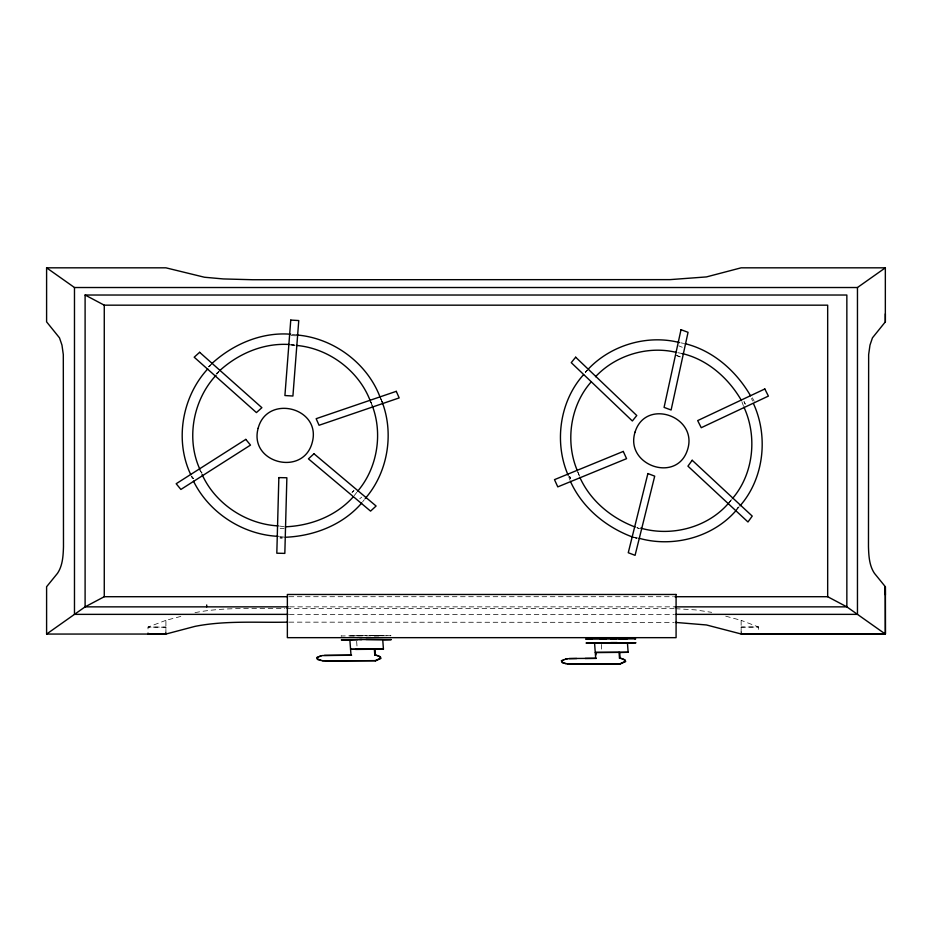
<?xml version="1.0" encoding="UTF-8"?>
<svg xmlns="http://www.w3.org/2000/svg" width="932" height="932" viewBox="0 0 932 932"><rect width="100%" height="100%" fill="white"/><g stroke="black" fill="none" stroke-linecap="round" stroke-linejoin="round"><path stroke-width="0.7" stroke-dasharray="4.66 3.5" d="M165.908 634.051L165.908 620.339L181.146 616.32M725.702 616.157L741.138 620.351L741.138 632.618L741.138 627.026L758.532 627.026L758.543 632.583M729.127 502.488L730.828 500.135M729.232 502.581L730.933 500.228M736.595 509.431L738.295 507.078M736.688 509.513L738.389 507.159M209.49 366.684L211.226 364.459M216.981 374.082L218.717 371.856M354.253 495.579L356.863 492.236M362.606 501.87L364.342 499.645M585.366 372.264L587.125 370.074M585.459 372.357L587.23 370.167M585.436 372.462L587.288 370.249M729.791 501.731L731.562 499.634M737.235 509.152L739.099 506.938M352.028 492.282L353.88 490.582M352.133 492.364L353.974 490.663M359.752 498.771L361.698 497.152M208.582 366.754L211.308 364.307M208.686 366.847L210.492 365.216M216.317 373.639L218.135 372.008M216.422 373.732L219.137 371.274M165.908 620.339L148.013 627.108L148.013 634.063M194.998 612.662C224.507 606.802 254.925 609.015 284.796 608.433M357.608 635.717L349.57 635.927L390.974 635.706L365.693 635.542M374.408 635.973L382.446 635.752L359.251 635.577M361.558 635.671L341.042 635.973L341.974 636.055M741.138 627.166L758.532 627.026L741.138 620.351M289.13 596.713L673.393 596.713M289.631 606.86L675.176 606.86M286.24 608.433L674.116 608.666M289.421 614.363L674.418 614.363M289.153 622.145L674.116 622.378M165.908 627.201L148.013 627.108L165.908 627.096L165.908 632.665M280.148 528.595L284.167 528.561M282.571 537.927L279.903 537.869L282.571 538.044M675.479 608.701L695.214 609.866L711.675 612.347M290.901 335.532L297.564 335.928M291.518 344.863L294.186 345.026M290.178 344.91L294.174 345.143M292.229 334.425L296.458 334.972M290.842 344.7L295.071 345.248M279.542 526.067L283.771 526.627M279.553 536.529L283.782 537.077M680.896 342.848L683.645 343.384M677.879 352.704L682.003 353.508M633.527 537.158L637.651 537.974M678.764 345.842L682.259 347.263M676.655 355.488L680.174 356.793M676.632 355.616L680.15 356.921M636.964 527.629L639.236 528.502M636.94 527.757L639.212 528.63M633.387 537.03L636.801 538.335M633.364 537.158L636.766 538.463M199.681 470.206L202.151 473.002M191.934 476.602L193.495 478.512M191.817 476.671L193.39 478.582M752.334 397.789L754.233 401.296M744.097 401.669L745.285 404.045M743.992 401.715L745.181 404.092M577.595 471.592L579.25 475.215M570.699 478.722L569.603 476.31L570.594 478.768M380.664 398.185L382.4 402.135M380.536 398.22L382.854 403.486M370.703 401.575L371.868 404.208M370.575 401.622L371.74 404.255M380.699 398.675L382.33 402.554M370.435 401.343L371.53 403.94M200.485 470.718L201.58 473.316M191.305 475.972L192.4 478.559M751.53 398.418L752.508 401.051M741.884 401.727L743.363 405.688M577.817 471.965L579.308 475.926M568.683 476.613L570.151 480.562M601.338 644.466L601.734 649.872M356.641 641.321L357.142 648.089"/><path stroke-width="1.4" d="M885.4 594.977L885.342 586.729L874.461 573.343C869.241 565.608 868.752 555.775 868.473 546.735L868.647 354.614L869.987 345.096L872.457 337.838L885.342 321.866L885.353 313.851M207.766 368.897C182.124 396.671 174.459 440.37 190.769 474.679M216.119 375.2C193.18 399.851 185.817 438.623 199.937 469.425M353.391 496.686C336.301 515.967 310.659 525.846 285.192 526.801M357.725 491.117C377.437 468.039 383.017 433.427 372.078 405.234M361.744 502.977C342.848 525.007 313.816 536.145 285.192 537.263M365.204 498.538C387.607 472.908 394.236 434.289 382.33 402.554M583.572 374.676C559.573 401.273 553.923 442.665 568.182 475.297M588.22 369.142C610.891 345.073 647.391 334.32 679.521 342.58M591.109 381.992C570.221 405.513 565.095 441.826 577.327 470.648M595.525 376.726C615.539 355.267 647.903 345.411 676.492 352.436M728.906 502.791C707.959 527.57 671.588 537.018 640.668 528.118M732.436 498.573C753.685 473.899 757.46 436.304 743.864 407.016M736.303 510.27C713.062 537.345 673.137 547.923 639.026 538.242M740.031 505.831C764.007 478.5 768.574 436.467 753.499 403.696M318.01 656.978L317.358 658.947L321.225 660.555M212.088 363.352C233.303 344.025 261.904 331.839 290.819 334.238M219.591 370.738C238.441 353.531 263.721 342.79 289.421 344.514M885.342 321.866L885.342 267.822L741.138 267.822L706.444 276.921L670.015 279.623L252.77 279.74L223.307 278.936L204.446 277.235L165.908 267.822L46.6 267.822L46.6 321.866L59.485 337.838L61.966 345.096L63.306 354.614L63.481 546.735C63.19 555.775 62.7 565.608 57.481 573.343L46.6 586.729L46.6 634.063L85.103 606.86L104.267 596.713L287.673 596.713M46.6 267.822L74.478 287.522L857.463 287.522L885.342 267.822M563.942 659.565L561.74 661.429L562.905 662.71M319.245 656.419L320.888 655.953M148.013 634.063L165.908 634.051L194.998 626.374C225.462 620.339 256.882 622.821 287.697 622.145M324.86 660.986L375.212 660.637L380.361 658.353L379.743 656.687L377.763 655.72M322.647 660.823L375.817 660.683L380.967 658.4L380.349 656.734L376.388 655.336M569.557 664.132L619.908 663.782L625.057 661.487L624.44 659.833L622.471 658.866M567.343 663.968L620.526 663.829L625.675 661.545L625.057 659.879L621.085 658.481M565.596 659.099L567.565 658.761M323.253 660.87L317.591 659.518L316.647 657.573L322.251 655.569L351.609 655.231L351.003 655.184L349.861 639.841L357.9 639.632M359.531 639.492L382.737 639.667L383.436 649.138L355.523 649.429M585.133 658.458L596.317 658.376L595.699 658.33L594.558 642.987L606.546 642.731M634.902 638.933L635.671 638.851L585.739 639.119L591.925 639.282M620.095 652.493L628.133 652.284L627.434 642.812L606.942 643.115M384.17 639.876L391.265 639.62L365.985 639.457M600.068 638.886L606.254 638.816M361.849 639.585L341.333 639.888L351.469 640.074M607.419 643.22L635.962 642.765L586.03 643.033L593.567 643.208M374.967 649.196L374.361 649.15L374.792 655.021L375.41 655.068L374.967 649.196L350.56 649.313L383.436 649.138M619.058 652.295L619.489 658.167L620.106 658.213L619.675 652.342L595.268 652.458L628.133 652.284M324.441 655.371L351.003 655.184M569.149 658.516L595.699 658.33M576.745 658.516L566.959 658.714L561.344 660.706L562.287 662.664L567.961 664.015M610.402 638.676L616.868 638.653M610.693 642.591L617.159 642.567M288.174 606.86L85.103 606.86L85.103 295.025L846.85 295.025L846.85 606.86L885.342 634.063L741.138 633.981L706.444 624.964L675.479 622.413M85.103 295.025L104.267 305.172L827.674 305.172L827.674 596.713L846.85 606.86L675.176 606.86M674.838 596.713L827.674 596.713M287.965 614.363L74.478 614.363L74.478 287.522M675.863 614.363L857.463 614.363L857.463 287.522M741.138 634.063L885.4 633.958L885.342 586.729L885.4 633.958M46.6 634.063L165.908 634.051M618.755 638.769L627.143 638.898M619.034 642.684L627.434 642.812M594.558 642.987L595.175 643.033M349.861 639.841L350.479 639.888M619.908 663.782L620.526 663.829M375.212 660.637L375.817 660.683M296.458 334.972C332.91 337.745 367.359 363.014 380.151 397.382M296.493 345.434C328.786 348.242 359.111 370.889 370.435 401.343M278.12 525.893C246.141 524.203 215.339 503.839 202.116 474.609M278.144 536.343C242.844 534.7 209.071 512.821 193.483 481.145M685.02 343.652C713.096 350.56 736.233 371.053 750.54 395.785M682.003 353.508C707.47 359.472 728.451 378.077 741.383 400.399M619.489 658.167L621.702 658.528M374.792 655.021L376.994 655.382M564.21 663.258L565.934 663.701M635.158 527.034C611.345 518.064 590.271 500.694 579.797 477.254M632.164 536.89C605.753 526.964 582.488 507.754 570.652 481.891M595.874 652.505L596.049 654.858M206.706 604.961L206.706 606.86M104.267 305.172L104.267 596.713M278.854 477.603L276.816 553.212L284.831 553.387L286.87 477.767L278.854 477.603M290.761 320.072L284.912 395.541L292.916 396.018L298.764 320.561L290.761 320.072M258.152 428.242C248.564 462.971 303.156 477.079 312.22 442.525C321.808 407.797 267.216 393.688 258.152 428.242M635.076 432.04C624.487 465.173 677.005 483.871 687.583 449.585C698.184 416.453 645.666 397.754 635.076 432.04M681.012 329.695L664.073 407.389L671.11 409.998L688.049 332.316L681.012 329.695M647.891 473.549L628.261 552.723L635.076 555.344L654.707 476.159L647.891 473.549M692.185 460.257L687.933 466.151L747.977 521.978L752.229 516.095L692.185 460.257M575.661 357.201L571.246 362.653L632.35 420.973L636.766 415.521L575.661 357.201M313.979 453.756L308.434 458.859L370.563 511.12L376.097 506.018L313.979 453.756M199.634 352.296L194.194 357.201L256.428 412.585L261.88 407.68L199.634 352.296M245.792 439.38L176.183 483.731L180.89 489.451L250.498 445.1L245.792 439.38M764.822 388.97L697.672 420.6L701.237 427.718L768.399 396.088L764.822 388.97M623.275 451.426L554.493 479.642L557.779 486.877L626.572 458.661L623.275 451.426M396.275 391.335L316.158 418.689L319.059 425.272L399.176 397.917L396.275 391.335M676.084 594.476L287.359 594.476L287.359 637.663L676.084 637.663L676.084 594.476"/></g></svg>
